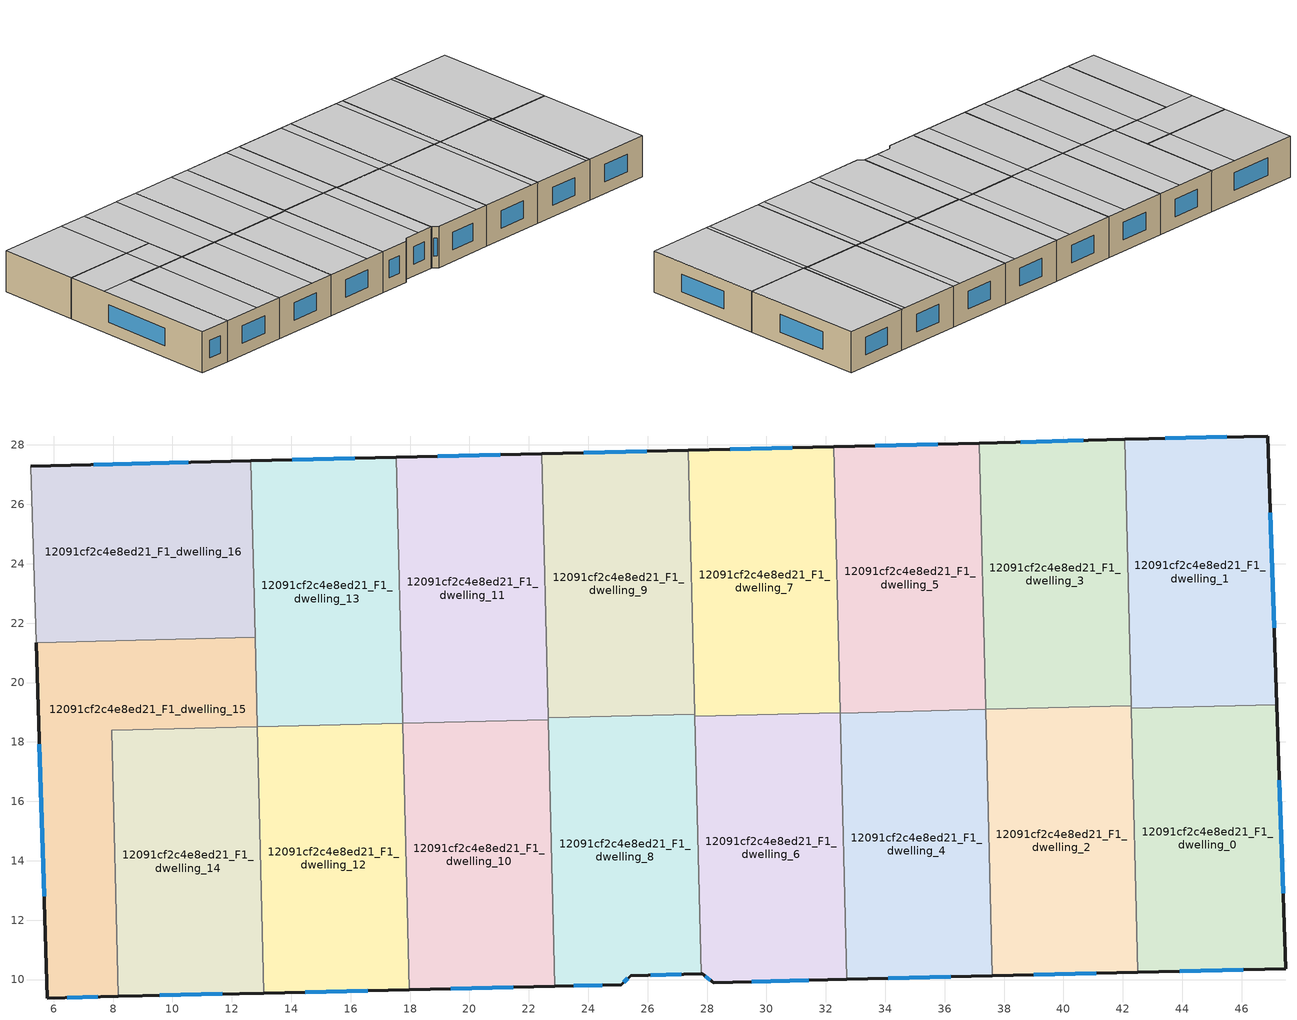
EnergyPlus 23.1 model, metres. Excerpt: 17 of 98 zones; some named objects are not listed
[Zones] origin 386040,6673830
12091cf2c4e8ed21_F1_dwelling_0
 floor to 12091cf2c4e8ed21_F0_dwelling_0 (EU_floor_Construction): 47.18,19.26 47.48,10.37 42.5,10.25 42.28,19.14 z3
 wall outside (EU_wall_Construction): 42.5,10.25 47.48,10.37 47.18,19.26 z3:6
 wall to 12091cf2c4e8ed21_F1_dwelling_1 (EU_wall_Construction): 47.18,19.26 42.28,19.14 z3:6
 wall to 12091cf2c4e8ed21_F1_dwelling_2 (EU_wall_Construction): 42.28,19.14 42.5,10.25 z3:6
 window (EU_Window_Construction): 47.39,12.91 47.26,16.72 / 43.92,10.28 46.06,10.33 z3.86:5.14
 ceiling adiabatic (EU_roof_Construction): 47.48,10.37 47.18,19.26 42.28,19.14 42.5,10.25 z6
12091cf2c4e8ed21_F1_dwelling_1
 floor to 12091cf2c4e8ed21_F0_dwelling_1 (EU_floor_Construction): 46.87,28.3 47.18,19.26 42.28,19.14 42.06,28.18 z3
 wall outside (EU_wall_Construction): 47.18,19.26 46.87,28.3 42.06,28.18 z3:6
 wall to 12091cf2c4e8ed21_F1_dwelling_3 (EU_wall_Construction): 42.06,28.18 42.28,19.21 z3:6
 wall to 12091cf2c4e8ed21_F1_dwelling_2 (EU_wall_Construction): 42.28,19.21 42.28,19.14 z3:6
 window (EU_Window_Construction): 47.09,21.84 46.96,25.72 / 45.5,28.27 43.44,28.22 z3.86:5.14
 ceiling adiabatic (EU_roof_Construction): 47.18,19.26 46.87,28.3 42.06,28.18 42.28,19.14 z6
12091cf2c4e8ed21_F1_dwelling_10
 floor to 12091cf2c4e8ed21_F0_dwelling_10 (EU_floor_Construction): 22.66,18.74 22.87,9.77 17.98,9.66 17.76,18.62 z3
 wall outside (EU_wall_Construction): 17.98,9.66 22.87,9.77 z3:6
 wall to 12091cf2c4e8ed21_F1_dwelling_11 (EU_wall_Construction): 22.66,18.74 17.76,18.62 z3:6
 wall to 12091cf2c4e8ed21_F1_dwelling_12 (EU_wall_Construction): 17.76,18.62 17.98,9.66 z3:6
 wall to 12091cf2c4e8ed21_F1_dwelling_8 (EU_wall_Construction): 22.87,9.77 22.66,18.74 z3:6
 window (EU_Window_Construction): 19.38,9.69 21.47,9.74 z3.86:5.14
 ceiling to 12091cf2c4e8ed21_F2_dwelling_10 (EU_floor_Construction): 21.34,9.74 21.13,18.7 17.76,18.62 17.98,9.66 z6
 ceiling to 12091cf2c4e8ed21_F2_dwelling_8 (EU_floor_Construction): 22.87,9.77 22.65,18.74 21.13,18.7 21.34,9.74 z6
12091cf2c4e8ed21_F1_dwelling_11
 floor to 12091cf2c4e8ed21_F0_dwelling_11 (EU_floor_Construction): 22.44,27.71 22.66,18.74 17.76,18.62 17.54,27.59 z3
 wall outside (EU_wall_Construction): 22.44,27.71 17.54,27.59 z3:6
 wall to 12091cf2c4e8ed21_F1_dwelling_9 (EU_wall_Construction): 22.65,18.81 22.44,27.71 z3:6
 wall to 12091cf2c4e8ed21_F1_dwelling_13 (EU_wall_Construction): 17.54,27.59 17.76,18.62 z3:6
 wall to 12091cf2c4e8ed21_F1_dwelling_8 (EU_wall_Construction): 22.65,18.74 22.65,18.81 z3:6
 window (EU_Window_Construction): 21.04,27.67 18.94,27.62 z3.86:5.14
 ceiling to 12091cf2c4e8ed21_F2_dwelling_11 (EU_floor_Construction): 21.12,18.7 20.91,27.67 17.54,27.59 17.76,18.62 z6
 ceiling to 12091cf2c4e8ed21_F2_dwelling_9 (EU_floor_Construction): 22.65,18.77 22.44,27.71 20.91,27.67 21.12,18.74 z6
 ceiling to 12091cf2c4e8ed21_F2_dwelling_8 (EU_floor_Construction): 22.65,18.74 22.65,18.77 21.12,18.74 21.12,18.7 z6
12091cf2c4e8ed21_F1_dwelling_12
 floor to 12091cf2c4e8ed21_F0_dwelling_12 (EU_floor_Construction): 17.76,18.62 17.98,9.66 13.08,9.55 12.86,18.5 z3
 wall outside (EU_wall_Construction): 13.08,9.55 17.98,9.66 z3:6
 wall to 12091cf2c4e8ed21_F1_dwelling_13 (EU_wall_Construction): 17.76,18.62 12.86,18.5 z3:6
 wall to 12091cf2c4e8ed21_F1_dwelling_14 (EU_wall_Construction): 12.86,18.5 13.08,9.55 z3:6
 window (EU_Window_Construction): 14.48,9.58 16.58,9.63 z3.86:5.14
 ceiling adiabatic (EU_roof_Construction): 16.14,9.62 15.92,18.58 12.86,18.5 13.08,9.55 z6
 ceiling to 12091cf2c4e8ed21_F2_dwelling_10 (EU_floor_Construction): 17.98,9.66 17.76,18.62 15.92,18.58 16.14,9.62 z6
12091cf2c4e8ed21_F1_dwelling_13
 floor to 12091cf2c4e8ed21_F0_dwelling_13 (EU_floor_Construction): 17.54,27.59 17.76,18.62 12.86,18.5 12.64,27.47 z3
 wall outside (EU_wall_Construction): 17.54,27.59 12.64,27.47 z3:6
 wall to 12091cf2c4e8ed21_F1_dwelling_16 (EU_wall_Construction): 12.64,27.47 12.79,21.52 z3:6
 wall to 12091cf2c4e8ed21_F1_dwelling_15 (EU_wall_Construction): 12.79,21.52 12.86,18.51 z3:6
 window (EU_Window_Construction): 16.14,27.55 14.04,27.5 z3.86:5.14
 ceiling to 12091cf2c4e8ed21_F2_dwelling_11 (EU_floor_Construction): 17.76,18.62 17.54,27.59 15.7,27.54 15.92,18.58 z6
 ceiling adiabatic (EU_roof_Construction): 15.92,18.58 15.7,27.54 17.54,27.59 12.64,27.47 12.86,18.5 z6
12091cf2c4e8ed21_F1_dwelling_14
 floor to 12091cf2c4e8ed21_F0_dwelling_14 (EU_floor_Construction): 12.86,18.51 13.08,9.55 8.18,9.43 7.96,18.39 z3
 wall outside (EU_wall_Construction): 8.18,9.43 13.08,9.55 z3:6
 wall to 12091cf2c4e8ed21_F1_dwelling_15 (EU_wall_Construction): 12.86,18.51 7.96,18.39 8.18,9.43 z3:6
 window (EU_Window_Construction): 9.58,9.47 11.68,9.51 z3.86:5.14
 ceiling to 12091cf2c4e8ed21_F2_dwelling_14 (EU_floor_Construction): 10.93,9.5 10.71,18.46 7.96,18.39 8.18,9.43 z6
 ceiling adiabatic (EU_roof_Construction): 13.08,9.55 12.86,18.51 10.71,18.45 10.93,9.5 z6
12091cf2c4e8ed21_F1_dwelling_15
 floor to 12091cf2c4e8ed21_F0_dwelling_15 (EU_floor_Construction): 12.78,21.52 12.86,18.51 7.96,18.39 8.18,9.43 5.78,9.38 5.41,21.34 z3
 wall outside (EU_wall_Construction): 5.41,21.34 5.78,9.38 8.18,9.43 z3:6
 wall to 12091cf2c4e8ed21_F1_dwelling_16 (EU_wall_Construction): 12.78,21.52 5.41,21.34 z3:6
 window (EU_Window_Construction): 6.46,9.39 7.49,9.42 / 5.52,17.93 5.67,12.8 z3.86:5.14
 ceiling to 12091cf2c4e8ed21_F2_dwelling_15 (EU_floor_Construction): 10.71,18.5 10.64,21.47 5.41,21.34 5.51,18.38 z6
 ceiling to 12091cf2c4e8ed21_F2_dwelling_14 (EU_floor_Construction): 8.18,9.43 7.96,18.39 10.71,18.46 10.71,18.5 5.51,18.38 5.78,9.38 z6
 ceiling to 12091cf2c4e8ed21_F2_dwelling_13 (EU_floor_Construction): 12.86,18.51 12.78,21.52 10.64,21.47 10.71,18.46 z6
12091cf2c4e8ed21_F1_dwelling_16
 floor to 12091cf2c4e8ed21_F0_dwelling_16 (EU_floor_Construction): 12.64,27.47 12.78,21.52 5.41,21.34 5.23,27.29 z3
 wall outside (EU_wall_Construction): 12.64,27.47 5.23,27.29 z3:6
 wall adiabatic (EU_wall_Construction): 5.23,27.29 5.41,21.34 z3:6
 window (EU_Window_Construction): 10.52,27.42 7.35,27.34 z3.86:5.14
 ceiling to 12091cf2c4e8ed21_F2_dwelling_15 (EU_floor_Construction): 10.64,21.47 10.5,27.41 5.23,27.29 5.41,21.34 z6
 ceiling to 12091cf2c4e8ed21_F2_dwelling_13 (EU_floor_Construction): 12.78,21.52 12.64,27.47 10.5,27.41 10.64,21.47 z6
12091cf2c4e8ed21_F1_dwelling_2
 floor to 12091cf2c4e8ed21_F0_dwelling_2 (EU_floor_Construction): 42.28,19.21 42.5,10.25 37.6,10.12 37.39,19.09 z3
 wall outside (EU_wall_Construction): 37.6,10.12 42.5,10.25 z3:6
 wall to 12091cf2c4e8ed21_F1_dwelling_4 (EU_wall_Construction): 37.39,19.09 37.6,10.12 z3:6
 wall to 12091cf2c4e8ed21_F1_dwelling_3 (EU_wall_Construction): 42.28,19.21 37.39,19.09 z3:6
 window (EU_Window_Construction): 39,10.16 41.1,10.21 z3.86:5.14
 ceiling to 12091cf2c4e8ed21_F2_dwelling_2 (EU_floor_Construction): 42.19,10.24 41.97,19.21 37.39,19.09 37.6,10.12 z6
 ceiling to 12091cf2c4e8ed21_F2_dwelling_1 (EU_floor_Construction): 42.28,19.14 42.28,19.21 41.97,19.21 41.98,19.13 z6
 ceiling to 12091cf2c4e8ed21_F2_dwelling_0 (EU_floor_Construction): 42.5,10.25 42.28,19.14 41.98,19.13 42.19,10.24 z6
12091cf2c4e8ed21_F1_dwelling_3
 floor to 12091cf2c4e8ed21_F0_dwelling_3 (EU_floor_Construction): 42.06,28.18 42.28,19.21 37.39,19.09 37.17,28.06 z3
 wall outside (EU_wall_Construction): 42.06,28.18 37.17,28.06 z3:6
 wall to 12091cf2c4e8ed21_F1_dwelling_5 (EU_wall_Construction): 37.17,28.06 37.39,19.09 z3:6
 window (EU_Window_Construction): 40.66,28.15 38.56,28.1 z3.86:5.14
 ceiling adiabatic (EU_roof_Construction): 41.97,19.21 41.76,28.18 37.17,28.06 37.39,19.09 z6
 ceiling to 12091cf2c4e8ed21_F2_dwelling_1 (EU_floor_Construction): 42.28,19.21 42.06,28.18 41.76,28.18 41.97,19.21 z6
12091cf2c4e8ed21_F1_dwelling_4
 floor to 12091cf2c4e8ed21_F0_dwelling_4 (EU_floor_Construction): 37.39,19.09 37.6,10.12 32.71,10 32.49,18.97 z3
 wall outside (EU_wall_Construction): 32.71,10 37.6,10.12 z3:6
 wall to 12091cf2c4e8ed21_F1_dwelling_5 (EU_wall_Construction): 37.39,19.09 32.49,18.97 z3:6
 wall to 12091cf2c4e8ed21_F1_dwelling_6 (EU_wall_Construction): 32.49,18.97 32.71,10 z3:6
 window (EU_Window_Construction): 34.11,10.04 36.21,10.09 z3.86:5.14
 ceiling to 12091cf2c4e8ed21_F2_dwelling_4 (EU_floor_Construction): 36.99,10.11 36.77,19.08 32.49,18.97 32.71,10 z6
 ceiling to 12091cf2c4e8ed21_F2_dwelling_2 (EU_floor_Construction): 37.6,10.12 37.39,19.09 36.77,19.08 36.99,10.11 z6
12091cf2c4e8ed21_F1_dwelling_5
 floor to 12091cf2c4e8ed21_F0_dwelling_5 (EU_floor_Construction): 37.17,28.06 37.39,19.09 32.49,18.97 32.27,27.95 z3
 wall outside (EU_wall_Construction): 37.17,28.06 32.27,27.95 z3:6
 wall to 12091cf2c4e8ed21_F1_dwelling_7 (EU_wall_Construction): 32.27,27.95 32.49,18.98 z3:6
 window (EU_Window_Construction): 35.77,28.03 33.67,27.98 z3.86:5.14
 ceiling to 12091cf2c4e8ed21_F2_dwelling_5 (EU_floor_Construction): 36.77,19.08 36.55,28.05 32.27,27.95 32.49,18.97 z6
 ceiling adiabatic (EU_roof_Construction): 37.39,19.09 37.17,28.06 36.55,28.05 36.77,19.08 z6
12091cf2c4e8ed21_F1_dwelling_6
 floor to 12091cf2c4e8ed21_F0_dwelling_6 (EU_floor_Construction): 32.49,18.98 32.71,10 28.22,9.89 27.84,10.19 27.8,10.19 27.59,18.86 z3
 wall outside (EU_wall_Construction): 27.8,10.19 27.84,10.19 28.22,9.89 32.71,10 z3:6
 wall to 12091cf2c4e8ed21_F1_dwelling_7 (EU_wall_Construction): 32.49,18.98 27.59,18.86 z3:6
 wall to 12091cf2c4e8ed21_F1_dwelling_8 (EU_wall_Construction): 27.59,18.86 27.8,10.19 z3:6
 window (EU_Window_Construction): 27.95,10.11 28.11,9.98 / 29.5,9.92 31.43,9.97 z3.86:5.14
 ceiling to 12091cf2c4e8ed21_F2_dwelling_6 (EU_floor_Construction): 31.79,9.98 31.57,18.96 27.59,18.86 27.8,10.19 27.84,10.19 28.22,9.89 z6
 ceiling to 12091cf2c4e8ed21_F2_dwelling_4 (EU_floor_Construction): 32.71,10 32.49,18.97 31.57,18.95 31.79,9.98 z6
12091cf2c4e8ed21_F1_dwelling_7
 floor to 12091cf2c4e8ed21_F0_dwelling_7 (EU_floor_Construction): 32.27,27.95 32.49,18.98 27.59,18.86 27.38,27.83 z3
 wall outside (EU_wall_Construction): 32.27,27.95 27.38,27.83 z3:6
 wall to 12091cf2c4e8ed21_F1_dwelling_9 (EU_wall_Construction): 27.37,27.83 27.59,18.94 z3:6
 wall to 12091cf2c4e8ed21_F1_dwelling_8 (EU_wall_Construction): 27.59,18.93 27.59,18.86 z3:6
 window (EU_Window_Construction): 30.87,27.91 28.77,27.86 z3.86:5.14
 ceiling to 12091cf2c4e8ed21_F2_dwelling_7 (EU_floor_Construction): 31.57,18.99 31.36,27.92 27.38,27.83 27.59,18.9 z6
 ceiling to 12091cf2c4e8ed21_F2_dwelling_5 (EU_floor_Construction): 32.49,18.98 32.27,27.95 31.36,27.92 31.57,18.96 z6
 ceiling to 12091cf2c4e8ed21_F2_dwelling_6 (EU_floor_Construction): 31.57,18.96 31.57,18.99 27.59,18.9 27.59,18.86 z6
12091cf2c4e8ed21_F1_dwelling_8
 floor to 12091cf2c4e8ed21_F0_dwelling_8 (EU_floor_Construction): 27.59,18.93 27.8,10.19 25.43,10.13 25.1,9.82 22.87,9.77 22.65,18.81 z3
 wall outside (EU_wall_Construction): 22.87,9.77 25.1,9.82 25.43,10.13 27.8,10.19 z3:6
 wall to 12091cf2c4e8ed21_F1_dwelling_9 (EU_wall_Construction): 27.59,18.93 22.65,18.81 z3:6
 window (EU_Window_Construction): 26.11,10.15 27.13,10.17 / 25.2,9.91 25.34,10.04 / 23.51,9.79 24.47,9.81 z3.86:5.14
 ceiling to 12091cf2c4e8ed21_F2_dwelling_8 (EU_floor_Construction): 26.56,10.16 26.35,18.87 22.65,18.77 22.87,9.77 25.1,9.82 25.43,10.13 z6
 ceiling to 12091cf2c4e8ed21_F2_dwelling_6 (EU_floor_Construction): 27.8,10.19 27.59,18.9 26.35,18.87 26.56,10.16 z6
 ceiling to 12091cf2c4e8ed21_F2_dwelling_9 (EU_floor_Construction): 26.35,18.87 26.35,18.9 22.65,18.81 22.65,18.77 z6
 ceiling to 12091cf2c4e8ed21_F2_dwelling_7 (EU_floor_Construction): 27.59,18.9 27.59,18.93 26.35,18.9 26.35,18.87 z6
12091cf2c4e8ed21_F1_dwelling_9
 floor to 12091cf2c4e8ed21_F0_dwelling_9 (EU_floor_Construction): 27.38,27.83 27.59,18.93 22.65,18.81 22.44,27.71 z3
 wall outside (EU_wall_Construction): 27.38,27.83 22.44,27.71 z3:6
 window (EU_Window_Construction): 25.96,27.79 23.85,27.74 z3.86:5.14
 ceiling adiabatic (EU_roof_Construction): 26.35,18.9 26.13,27.79 22.44,27.71 22.65,18.81 z6
 ceiling to 12091cf2c4e8ed21_F2_dwelling_7 (EU_floor_Construction): 27.59,18.93 27.38,27.83 26.13,27.79 26.35,18.9 z6
[Building]
EU S2 Campaign: North Axis=0; Terrain=City; Solar Distribution=FullExterior
[Site:Location]
Helsinki-Vantaa.AP: Latitude=60.317; Longitude=24.963; Time Zone=2; Elevation=54.6
[SizingPeriod:WeatherFileDays]
AnnualSizingPeriod: Begin Month=1; Begin Day of Month=1; End Month=12; End Day of Month=31; Day of Week for Start Day=Monday; Use Weather File Daylight Saving Period=No; Use Weather File Rain and Snow Indicators=No
[MATERIAL]
EU_InternalMass_Material: Roughness=MediumRough; Thickness=0.1; Conductivity=1; Density=1800; Specific Heat=900; Thermal Absorptance=0.9; Solar Absorptance=0.7; Visible Absorptance=0.7
[MATERIAL:NOMASS] Roughness=MediumRough; Thermal Absorptance=0.9; Solar Absorptance=0.7; Visible Absorptance=0.7
Name | Thermal Resistance
EU_wall_NoMass | 1.10183
EU_roof_NoMass; EU_floor_NoMass | 1.70606
[WINDOWMATERIAL:SIMPLEGLAZINGSYSTEM]
EU_Window_SimpleGlazing: UFactor=3.11035; Solar Heat Gain Coefficient=0.8; Visible Transmittance=0.8
[CONSTRUCTION]
EU_wall_Construction: EU_wall_NoMass
EU_roof_Construction: EU_roof_NoMass
EU_floor_Construction: EU_floor_NoMass
EU_Window_Construction: EU_Window_SimpleGlazing
EU_InternalMass_Construction: EU_InternalMass_Material
[ZONE] Type=1; Multiplier=1; Ceiling Height=autocalculate; Floor Area=autocalculate; Part of Total Floor Area=Yes
Name | Volume
12091cf2c4e8ed21_F1_dwelling_0; 12091cf2c4e8ed21_F1_dwelling_1; 12091cf2c4e8ed21_F1_dwelling_15 | 131.795
12091cf2c4e8ed21_F1_dwelling_10 | 131.809
12091cf2c4e8ed21_F1_dwelling_11 | 131.796
12091cf2c4e8ed21_F1_dwelling_12 | 131.784
12091cf2c4e8ed21_F1_dwelling_13 | 131.78
12091cf2c4e8ed21_F1_dwelling_14 | 131.813
12091cf2c4e8ed21_F1_dwelling_16 | 131.798
12091cf2c4e8ed21_F1_dwelling_2 | 131.791
12091cf2c4e8ed21_F1_dwelling_3 | 131.804
12091cf2c4e8ed21_F1_dwelling_4 | 131.818
12091cf2c4e8ed21_F1_dwelling_5 | 131.783
12091cf2c4e8ed21_F1_dwelling_6 | 131.81
12091cf2c4e8ed21_F1_dwelling_7 | 131.812
12091cf2c4e8ed21_F1_dwelling_8 | 131.793
12091cf2c4e8ed21_F1_dwelling_9 | 131.802
[INTERNALMASS] Construction=EU_InternalMass_Construction
Name | Zone or ZoneList | Surface Area
12091cf2c4e8ed21_F1_dwelling_0_EU_InternalMass | 12091cf2c4e8ed21_F1_dwelling_0 | 43.9321
12091cf2c4e8ed21_F1_dwelling_1_EU_InternalMass | 12091cf2c4e8ed21_F1_dwelling_1 | 43.9301
12091cf2c4e8ed21_F1_dwelling_2_EU_InternalMass | 12091cf2c4e8ed21_F1_dwelling_2 | 43.9301
12091cf2c4e8ed21_F1_dwelling_3_EU_InternalMass | 12091cf2c4e8ed21_F1_dwelling_3 | 43.9345
12091cf2c4e8ed21_F1_dwelling_4_EU_InternalMass | 12091cf2c4e8ed21_F1_dwelling_4 | 43.9373
12091cf2c4e8ed21_F1_dwelling_5_EU_InternalMass | 12091cf2c4e8ed21_F1_dwelling_5 | 43.9314
12091cf2c4e8ed21_F1_dwelling_6_EU_InternalMass | 12091cf2c4e8ed21_F1_dwelling_6 | 43.9365
12091cf2c4e8ed21_F1_dwelling_7_EU_InternalMass | 12091cf2c4e8ed21_F1_dwelling_7 | 43.9357
12091cf2c4e8ed21_F1_dwelling_8_EU_InternalMass | 12091cf2c4e8ed21_F1_dwelling_8 | 43.9311
12091cf2c4e8ed21_F1_dwelling_9_EU_InternalMass | 12091cf2c4e8ed21_F1_dwelling_9 | 43.9344
12091cf2c4e8ed21_F1_dwelling_10_EU_InternalMass | 12091cf2c4e8ed21_F1_dwelling_10 | 43.9351
12091cf2c4e8ed21_F1_dwelling_11_EU_InternalMass | 12091cf2c4e8ed21_F1_dwelling_11 | 43.9333
12091cf2c4e8ed21_F1_dwelling_12_EU_InternalMass | 12091cf2c4e8ed21_F1_dwelling_12 | 43.9281
12091cf2c4e8ed21_F1_dwelling_13_EU_InternalMass | 12091cf2c4e8ed21_F1_dwelling_13 | 43.9251
12091cf2c4e8ed21_F1_dwelling_14_EU_InternalMass | 12091cf2c4e8ed21_F1_dwelling_14 | 43.9391
12091cf2c4e8ed21_F1_dwelling_15_EU_InternalMass | 12091cf2c4e8ed21_F1_dwelling_15 | 43.9313
12091cf2c4e8ed21_F1_dwelling_16_EU_InternalMass | 12091cf2c4e8ed21_F1_dwelling_16 | 43.9318
[OTHEREQUIPMENT] Fuel Type=Electricity; Design Level Calculation Method=Watts/Area; Power per Zone Floor Area=1; Fraction Latent=0; Fraction Radiant=0; Fraction Lost=0; Carbon Dioxide Generation Rate=0; EndUse Subcategory=EU_Step8_InternalGains
Name | Zone or ZoneList or Space or SpaceList | Schedule
EU_Step8_InternalGain_12091cf2c4e8ed21_F1_dwelling_0_f000 | 12091cf2c4e8ed21_F1_dwelling_0 | EU_Step8_GainSchedule_12091cf2c4e8ed21_F1_dwelling_0_f000
EU_Step8_InternalGain_12091cf2c4e8ed21_F1_dwelling_1_f000 | 12091cf2c4e8ed21_F1_dwelling_1 | EU_Step8_GainSchedule_12091cf2c4e8ed21_F1_dwelling_1_f000
EU_Step8_InternalGain_12091cf2c4e8ed21_F1_dwelling_2_f000 | 12091cf2c4e8ed21_F1_dwelling_2 | EU_Step8_GainSchedule_12091cf2c4e8ed21_F1_dwelling_2_f000
EU_Step8_InternalGain_12091cf2c4e8ed21_F1_dwelling_3_f000 | 12091cf2c4e8ed21_F1_dwelling_3 | EU_Step8_GainSchedule_12091cf2c4e8ed21_F1_dwelling_3_f000
EU_Step8_InternalGain_12091cf2c4e8ed21_F1_dwelling_4_f000 | 12091cf2c4e8ed21_F1_dwelling_4 | EU_Step8_GainSchedule_12091cf2c4e8ed21_F1_dwelling_4_f000
EU_Step8_InternalGain_12091cf2c4e8ed21_F1_dwelling_5_f000 | 12091cf2c4e8ed21_F1_dwelling_5 | EU_Step8_GainSchedule_12091cf2c4e8ed21_F1_dwelling_5_f000
EU_Step8_InternalGain_12091cf2c4e8ed21_F1_dwelling_6_f000 | 12091cf2c4e8ed21_F1_dwelling_6 | EU_Step8_GainSchedule_12091cf2c4e8ed21_F1_dwelling_6_f000
EU_Step8_InternalGain_12091cf2c4e8ed21_F1_dwelling_7_f000 | 12091cf2c4e8ed21_F1_dwelling_7 | EU_Step8_GainSchedule_12091cf2c4e8ed21_F1_dwelling_7_f000
EU_Step8_InternalGain_12091cf2c4e8ed21_F1_dwelling_8_f000 | 12091cf2c4e8ed21_F1_dwelling_8 | EU_Step8_GainSchedule_12091cf2c4e8ed21_F1_dwelling_8_f000
EU_Step8_InternalGain_12091cf2c4e8ed21_F1_dwelling_9_f000 | 12091cf2c4e8ed21_F1_dwelling_9 | EU_Step8_GainSchedule_12091cf2c4e8ed21_F1_dwelling_9_f000
EU_Step8_InternalGain_12091cf2c4e8ed21_F1_dwelling_10_f000 | 12091cf2c4e8ed21_F1_dwelling_10 | EU_Step8_GainSchedule_12091cf2c4e8ed21_F1_dwelling_10_f000
EU_Step8_InternalGain_12091cf2c4e8ed21_F1_dwelling_11_f000 | 12091cf2c4e8ed21_F1_dwelling_11 | EU_Step8_GainSchedule_12091cf2c4e8ed21_F1_dwelling_11_f000
EU_Step8_InternalGain_12091cf2c4e8ed21_F1_dwelling_12_f000 | 12091cf2c4e8ed21_F1_dwelling_12 | EU_Step8_GainSchedule_12091cf2c4e8ed21_F1_dwelling_12_f000
EU_Step8_InternalGain_12091cf2c4e8ed21_F1_dwelling_13_f000 | 12091cf2c4e8ed21_F1_dwelling_13 | EU_Step8_GainSchedule_12091cf2c4e8ed21_F1_dwelling_13_f000
EU_Step8_InternalGain_12091cf2c4e8ed21_F1_dwelling_14_f000 | 12091cf2c4e8ed21_F1_dwelling_14 | EU_Step8_GainSchedule_12091cf2c4e8ed21_F1_dwelling_14_f000
EU_Step8_InternalGain_12091cf2c4e8ed21_F1_dwelling_15_f000 | 12091cf2c4e8ed21_F1_dwelling_15 | EU_Step8_GainSchedule_12091cf2c4e8ed21_F1_dwelling_15_f000
EU_Step8_InternalGain_12091cf2c4e8ed21_F1_dwelling_16_f000 | 12091cf2c4e8ed21_F1_dwelling_16 | EU_Step8_GainSchedule_12091cf2c4e8ed21_F1_dwelling_16_f000
[ZONEVENTILATION:DESIGNFLOWRATE] Schedule=EU_AlwaysOn; Design Flow Rate Calculation Method=AirChanges/Hour; Air Changes per Hour=0.756316; Ventilation Type=Natural; Fan Pressure Rise=0; Fan Total Efficiency=1; Constant Term Coefficient=1; Temperature Term Coefficient=0; Velocity Term Coefficient=0; Velocity Squared Term Coefficient=0; Minimum Indoor Temperature=-100; Maximum Indoor Temperature=100; Delta Temperature=-100; Minimum Outdoor Temperature=-100; Maximum Outdoor Temperature=100; Maximum Wind Speed=40
Name | Zone or ZoneList or Space or SpaceList
EU_ConstantAir_12091cf2c4e8ed21_F1_dwelling_0 | 12091cf2c4e8ed21_F1_dwelling_0
EU_ConstantAir_12091cf2c4e8ed21_F1_dwelling_1 | 12091cf2c4e8ed21_F1_dwelling_1
EU_ConstantAir_12091cf2c4e8ed21_F1_dwelling_2 | 12091cf2c4e8ed21_F1_dwelling_2
EU_ConstantAir_12091cf2c4e8ed21_F1_dwelling_3 | 12091cf2c4e8ed21_F1_dwelling_3
EU_ConstantAir_12091cf2c4e8ed21_F1_dwelling_4 | 12091cf2c4e8ed21_F1_dwelling_4
EU_ConstantAir_12091cf2c4e8ed21_F1_dwelling_5 | 12091cf2c4e8ed21_F1_dwelling_5
EU_ConstantAir_12091cf2c4e8ed21_F1_dwelling_6 | 12091cf2c4e8ed21_F1_dwelling_6
EU_ConstantAir_12091cf2c4e8ed21_F1_dwelling_7 | 12091cf2c4e8ed21_F1_dwelling_7
EU_ConstantAir_12091cf2c4e8ed21_F1_dwelling_8 | 12091cf2c4e8ed21_F1_dwelling_8
EU_ConstantAir_12091cf2c4e8ed21_F1_dwelling_9 | 12091cf2c4e8ed21_F1_dwelling_9
EU_ConstantAir_12091cf2c4e8ed21_F1_dwelling_10 | 12091cf2c4e8ed21_F1_dwelling_10
EU_ConstantAir_12091cf2c4e8ed21_F1_dwelling_11 | 12091cf2c4e8ed21_F1_dwelling_11
EU_ConstantAir_12091cf2c4e8ed21_F1_dwelling_12 | 12091cf2c4e8ed21_F1_dwelling_12
EU_ConstantAir_12091cf2c4e8ed21_F1_dwelling_13 | 12091cf2c4e8ed21_F1_dwelling_13
EU_ConstantAir_12091cf2c4e8ed21_F1_dwelling_14 | 12091cf2c4e8ed21_F1_dwelling_14
EU_ConstantAir_12091cf2c4e8ed21_F1_dwelling_15 | 12091cf2c4e8ed21_F1_dwelling_15
EU_ConstantAir_12091cf2c4e8ed21_F1_dwelling_16 | 12091cf2c4e8ed21_F1_dwelling_16
[HVACTEMPLATE:ZONE:IDEALLOADSAIRSYSTEM] System Availability Schedule=EU_AlwaysOn; Maximum Heating Supply Air Temperature=50; Minimum Cooling Supply Air Temperature=13; Maximum Heating Supply Air Humidity Ratio=0.0156; Minimum Cooling Supply Air Humidity Ratio=0.0077; Heating Limit=NoLimit; Cooling Limit=NoLimit; Heating Availability Schedule=EU_AlwaysOn; Cooling Availability Schedule=EU_CoolingOff; Dehumidification Control Type=ConstantSensibleHeatRatio; Cooling Sensible Heat Ratio=0.7; Dehumidification Setpoint=60; Humidification Control Type=None; Humidification Setpoint=30; Outdoor Air Method=None; Outdoor Air Flow Rate per Person=0.00944; Outdoor Air Flow Rate per Zone Floor Area=0; Outdoor Air Flow Rate per Zone=0; Demand Controlled Ventilation Type=None; Outdoor Air Economizer Type=NoEconomizer; Heat Recovery Type=None; Sensible Heat Recovery Effectiveness=0.7; Latent Heat Recovery Effectiveness=0.65
Name | Template Thermostat
12091cf2c4e8ed21_F1_dwelling_0 | EU_HeatOnly_12091cf2c4e8ed21_F1_dwelling_0
12091cf2c4e8ed21_F1_dwelling_1 | EU_HeatOnly_12091cf2c4e8ed21_F1_dwelling_1
12091cf2c4e8ed21_F1_dwelling_2 | EU_HeatOnly_12091cf2c4e8ed21_F1_dwelling_2
12091cf2c4e8ed21_F1_dwelling_3 | EU_HeatOnly_12091cf2c4e8ed21_F1_dwelling_3
12091cf2c4e8ed21_F1_dwelling_4 | EU_HeatOnly_12091cf2c4e8ed21_F1_dwelling_4
12091cf2c4e8ed21_F1_dwelling_5 | EU_HeatOnly_12091cf2c4e8ed21_F1_dwelling_5
12091cf2c4e8ed21_F1_dwelling_6 | EU_HeatOnly_12091cf2c4e8ed21_F1_dwelling_6
12091cf2c4e8ed21_F1_dwelling_7 | EU_HeatOnly_12091cf2c4e8ed21_F1_dwelling_7
12091cf2c4e8ed21_F1_dwelling_8 | EU_HeatOnly_12091cf2c4e8ed21_F1_dwelling_8
12091cf2c4e8ed21_F1_dwelling_9 | EU_HeatOnly_12091cf2c4e8ed21_F1_dwelling_9
12091cf2c4e8ed21_F1_dwelling_10 | EU_HeatOnly_12091cf2c4e8ed21_F1_dwelling_10
12091cf2c4e8ed21_F1_dwelling_11 | EU_HeatOnly_12091cf2c4e8ed21_F1_dwelling_11
12091cf2c4e8ed21_F1_dwelling_12 | EU_HeatOnly_12091cf2c4e8ed21_F1_dwelling_12
12091cf2c4e8ed21_F1_dwelling_13 | EU_HeatOnly_12091cf2c4e8ed21_F1_dwelling_13
12091cf2c4e8ed21_F1_dwelling_14 | EU_HeatOnly_12091cf2c4e8ed21_F1_dwelling_14
12091cf2c4e8ed21_F1_dwelling_15 | EU_HeatOnly_12091cf2c4e8ed21_F1_dwelling_15
12091cf2c4e8ed21_F1_dwelling_16 | EU_HeatOnly_12091cf2c4e8ed21_F1_dwelling_16
[SIZING:ZONE] Zone Cooling Design Supply Air Temperature Input Method=SupplyAirTemperature; Zone Cooling Design Supply Air Temperature=13; Zone Heating Design Supply Air Temperature Input Method=SupplyAirTemperature; Zone Heating Design Supply Air Temperature=50; Zone Cooling Design Supply Air Humidity Ratio=0.008; Zone Heating Design Supply Air Humidity Ratio=0.008; Cooling Design Air Flow Method=DesignDay; Cooling Design Air Flow Rate=0; Cooling Minimum Air Flow per Zone Floor Area=0.000762; Cooling Minimum Air Flow=0; Cooling Minimum Air Flow Fraction=0.2; Heating Design Air Flow Method=DesignDay; Heating Design Air Flow Rate=0; Heating Maximum Air Flow per Zone Floor Area=0.002032; Heating Maximum Air Flow=0.141576; Heating Maximum Air Flow Fraction=0.3; Account for Dedicated Outdoor Air System=No; Dedicated Outdoor Air System Control Strategy=NeutralSupplyAir; Dedicated Outdoor Air Low Setpoint Temperature for Design=autosize; Dedicated Outdoor Air High Setpoint Temperature for Design=autosize; Zone Load Sizing Method=Sensible Load Only No Latent Load; Zone Latent Cooling Design Supply Air Humidity Ratio Input Method=HumidityRatioDifference; Zone Cooling Design Supply Air Humidity Ratio Difference=0.005; Zone Latent Heating Design Supply Air Humidity Ratio Input Method=HumidityRatioDifference; Zone Humidification Design Supply Air Humidity Ratio Difference=0.005
12091cf2c4e8ed21_F1_dwelling_0; 12091cf2c4e8ed21_F1_dwelling_1; 12091cf2c4e8ed21_F1_dwelling_2; 12091cf2c4e8ed21_F1_dwelling_3; 12091cf2c4e8ed21_F1_dwelling_4; 12091cf2c4e8ed21_F1_dwelling_5; 12091cf2c4e8ed21_F1_dwelling_6; 12091cf2c4e8ed21_F1_dwelling_7; 12091cf2c4e8ed21_F1_dwelling_8; 12091cf2c4e8ed21_F1_dwelling_9; 12091cf2c4e8ed21_F1_dwelling_10; 12091cf2c4e8ed21_F1_dwelling_11; 12091cf2c4e8ed21_F1_dwelling_12; 12091cf2c4e8ed21_F1_dwelling_13; 12091cf2c4e8ed21_F1_dwelling_14; 12091cf2c4e8ed21_F1_dwelling_15; 12091cf2c4e8ed21_F1_dwelling_16
[SCHEDULE:CONSTANT]
Name | Hourly Value
EU_AlwaysOn | 1
EU_CoolingOff | 0
[SCHEDULE:FILE] Column Number=1; Rows to Skip at Top=0; Number of Hours of Data=8760; Column Separator=Comma; Interpolate to Timestep=No; Minutes per Item=60; Adjust Schedule for Daylight Savings=Yes
Name | File
EU_Step8_GainSchedule_12091cf2c4e8ed21_F1_dwelling_0_f000 | ../../schedules/12091cf2c4e8ed21/12091cf2c4e8ed21_F1_dwelling_0_f000_gain.csv
EU_Step8_GainSchedule_12091cf2c4e8ed21_F1_dwelling_1_f000 | ../../schedules/12091cf2c4e8ed21/12091cf2c4e8ed21_F1_dwelling_1_f000_gain.csv
EU_Step8_GainSchedule_12091cf2c4e8ed21_F1_dwelling_2_f000 | ../../schedules/12091cf2c4e8ed21/12091cf2c4e8ed21_F1_dwelling_2_f000_gain.csv
EU_Step8_GainSchedule_12091cf2c4e8ed21_F1_dwelling_3_f000 | ../../schedules/12091cf2c4e8ed21/12091cf2c4e8ed21_F1_dwelling_3_f000_gain.csv
EU_Step8_GainSchedule_12091cf2c4e8ed21_F1_dwelling_4_f000 | ../../schedules/12091cf2c4e8ed21/12091cf2c4e8ed21_F1_dwelling_4_f000_gain.csv
EU_Step8_GainSchedule_12091cf2c4e8ed21_F1_dwelling_5_f000 | ../../schedules/12091cf2c4e8ed21/12091cf2c4e8ed21_F1_dwelling_5_f000_gain.csv
EU_Step8_GainSchedule_12091cf2c4e8ed21_F1_dwelling_6_f000 | ../../schedules/12091cf2c4e8ed21/12091cf2c4e8ed21_F1_dwelling_6_f000_gain.csv
EU_Step8_GainSchedule_12091cf2c4e8ed21_F1_dwelling_7_f000 | ../../schedules/12091cf2c4e8ed21/12091cf2c4e8ed21_F1_dwelling_7_f000_gain.csv
EU_Step8_GainSchedule_12091cf2c4e8ed21_F1_dwelling_8_f000 | ../../schedules/12091cf2c4e8ed21/12091cf2c4e8ed21_F1_dwelling_8_f000_gain.csv
EU_Step8_GainSchedule_12091cf2c4e8ed21_F1_dwelling_9_f000 | ../../schedules/12091cf2c4e8ed21/12091cf2c4e8ed21_F1_dwelling_9_f000_gain.csv
EU_Step8_GainSchedule_12091cf2c4e8ed21_F1_dwelling_10_f000 | ../../schedules/12091cf2c4e8ed21/12091cf2c4e8ed21_F1_dwelling_10_f000_gain.csv
EU_Step8_GainSchedule_12091cf2c4e8ed21_F1_dwelling_11_f000 | ../../schedules/12091cf2c4e8ed21/12091cf2c4e8ed21_F1_dwelling_11_f000_gain.csv
EU_Step8_GainSchedule_12091cf2c4e8ed21_F1_dwelling_12_f000 | ../../schedules/12091cf2c4e8ed21/12091cf2c4e8ed21_F1_dwelling_12_f000_gain.csv
EU_Step8_GainSchedule_12091cf2c4e8ed21_F1_dwelling_13_f000 | ../../schedules/12091cf2c4e8ed21/12091cf2c4e8ed21_F1_dwelling_13_f000_gain.csv
EU_Step8_GainSchedule_12091cf2c4e8ed21_F1_dwelling_14_f000 | ../../schedules/12091cf2c4e8ed21/12091cf2c4e8ed21_F1_dwelling_14_f000_gain.csv
EU_Step8_GainSchedule_12091cf2c4e8ed21_F1_dwelling_15_f000 | ../../schedules/12091cf2c4e8ed21/12091cf2c4e8ed21_F1_dwelling_15_f000_gain.csv
EU_Step8_GainSchedule_12091cf2c4e8ed21_F1_dwelling_16_f000 | ../../schedules/12091cf2c4e8ed21/12091cf2c4e8ed21_F1_dwelling_16_f000_gain.csv
